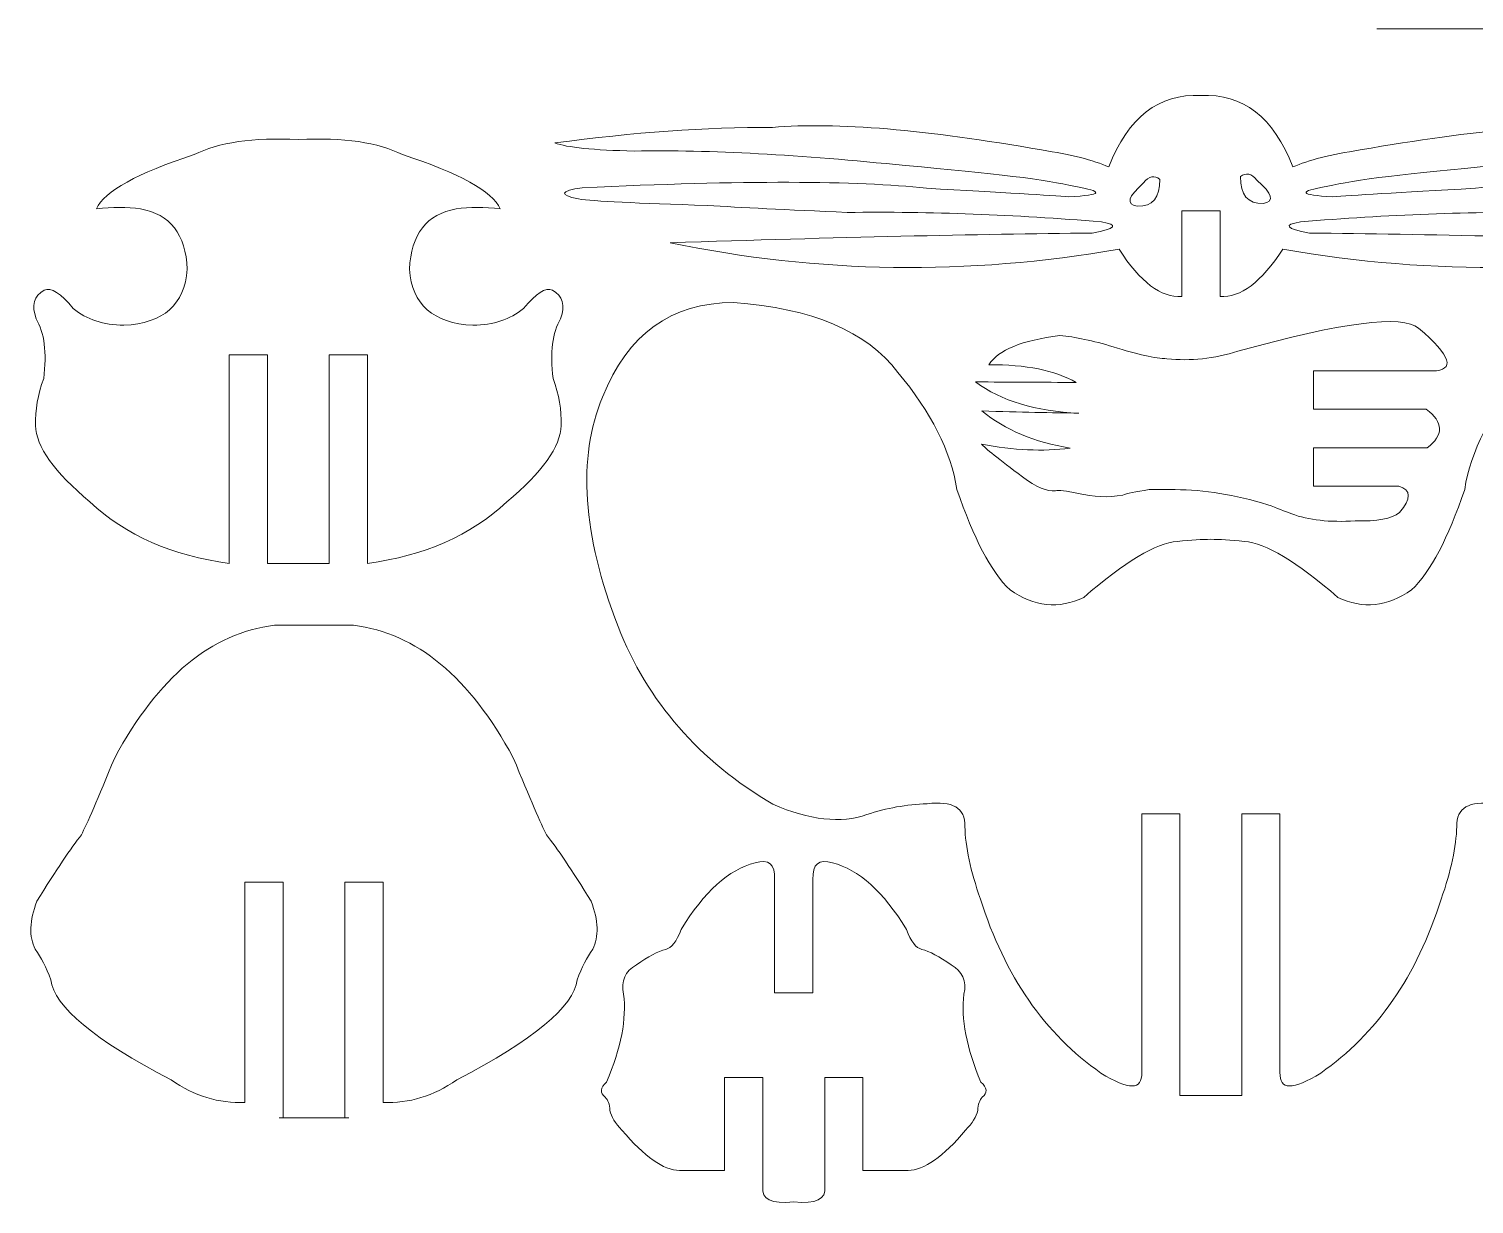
# Model space of a CAD drawing. Header units: inches. Extents: x -12.3 to -0.4, y -2.6 to 13.1.
# Drawn here: x -12.252 to -7.986, y 5.885 to 9.355 of the extents above; entities that cross this region are included whole.
import ezdxf

# ---------------------------------------------------------------- set-up
doc = ezdxf.new("R2010")
doc.units = ezdxf.units.IN
doc.header["$MEASUREMENT"] = 0
doc.layers.add('Layer 1', color=7, linetype='Continuous')

msp = doc.modelspace()

# ---------------------------------------------------------------- linework, layer by layer
at = {"layer": 'Layer 1', "color": 1, "lineweight": 9}
for points in [[(-8.2734, 9.3551), (-8.2734, 9.3551), (-5.1646, 9.3551), (-5.1646, 9.3551)], [(-9.0642, 8.9475), (-9.0074, 9.0946), (-8.9169, 9.1649), (-8.7927, 9.1582)], [(-8.5212, 8.9475), (-8.578, 9.0946), (-8.6685, 9.1649), (-8.7927, 9.1582)], [(-8.8493, 8.5651), (-8.91, 8.5609), (-8.9716, 8.6075), (-9.0342, 8.7048)], [(-8.7362, 8.5651), (-8.6754, 8.5609), (-8.6138, 8.6075), (-8.5512, 8.7048)], [(-8.1273, 8.232), (-8.0762, 8.1939), (-8.0754, 8.1558), (-8.1249, 8.1177)], [(-8.8685, 7.9948), (-8.7838, 7.9948), (-8.6928, 7.9799), (-8.5955, 7.9503)], [(-8.5247, 7.9232), (-8.5447, 7.9312), (-8.5683, 7.9402), (-8.5955, 7.9503)], [(-8.8624, 7.8418), (-8.8213, 7.846), (-8.7883, 7.8481), (-8.7633, 7.8481)], [(-8.6643, 7.8418), (-8.7053, 7.846), (-8.7383, 7.8481), (-8.7633, 7.8481)], [(-11.4564, 7.7771), (-11.4867, 7.7768), (-11.5171, 7.7765), (-11.5475, 7.7763)], [(-11.4564, 7.7771), (-11.426, 7.7768), (-11.3956, 7.7765), (-11.3652, 7.7763)], [(-8.9674, 6.2738), (-8.965, 6.2213), (-9.0051, 6.2208), (-9.0878, 6.2722)], [(-8.5592, 6.2738), (-8.5616, 6.2213), (-8.5215, 6.2208), (-8.4389, 6.2722)], [(-8.8545, 6.2054), (-8.7937, 6.2054), (-8.733, 6.2054), (-8.6722, 6.2054)], [(-11.4103, 6.14), (-11.5014, 6.14), (-11.5318, 6.14), (-11.5015, 6.14)], [(-11.4103, 6.14), (-11.3192, 6.14), (-11.2888, 6.14), (-11.3192, 6.14)], [(-9.9942, 5.8916), (-10.0603, 5.8852), (-10.0907, 5.9), (-10.0853, 5.9361)], [(-9.9942, 5.8916), (-9.9281, 5.8852), (-9.8977, 5.9), (-9.903, 5.9361)]]:
    msp.add_open_spline(points, degree=3, dxfattribs=at)
for points, knots in [([(-9.0342, 8.7048), (-9.4802, 8.6266), (-9.9219, 8.6329), (-10.3595, 8.7238), (-10.3595, 8.7238), (-9.8659, 8.7397), (-9.4506, 8.7492), (-9.1135, 8.7524), (-9.1135, 8.7524), (-9.043, 8.7652), (-9.034, 8.7762), (-9.0864, 8.7853), (-9.0864, 8.7853), (-9.341, 8.8068), (-9.5909, 8.8161), (-9.8362, 8.8132), (-9.8362, 8.8132), (-10.016, 8.8211), (-10.1536, 8.828), (-10.2488, 8.8338), (-10.2488, 8.8338), (-10.4583, 8.8402), (-10.5853, 8.8465), (-10.6297, 8.8529), (-10.6297, 8.8529), (-10.6884, 8.8651), (-10.6847, 8.8762), (-10.6186, 8.8863), (-10.6186, 8.8863), (-10.1446, 8.908), (-9.806, 8.9075), (-9.6028, 8.8847), (-9.6028, 8.8847), (-9.3748, 8.872), (-9.2346, 8.8635), (-9.1823, 8.8593), (-9.1823, 8.8593), (-9.0817, 8.8648), (-9.0767, 8.8752), (-9.1674, 8.8903), (-9.1674, 8.8903), (-9.242, 8.9091), (-9.4075, 8.9295), (-9.6641, 8.9515), (-9.6641, 8.9515), (-9.9758, 8.9838), (-10.2427, 8.9982), (-10.4646, 8.9944), (-10.4646, 8.9944), (-10.5853, 8.9971), (-10.6636, 9.005), (-10.6995, 9.0183), (-10.6995, 9.0183), (-10.4673, 9.0496), (-10.253, 9.0649), (-10.0568, 9.0644), (-10.0568, 9.0644), (-9.8684, 9.0803), (-9.6039, 9.058), (-9.2632, 8.9976), (-9.2632, 8.9976), (-9.1764, 8.9846), (-9.11, 8.9679), (-9.0642, 8.9475)], [0, 0, 0, 0, 0.0625, 0.0625, 0.0625, 0.0625, 0.125, 0.125, 0.125, 0.125, 0.1875, 0.1875, 0.1875, 0.1875, 0.25, 0.25, 0.25, 0.25, 0.3125, 0.3125, 0.3125, 0.3125, 0.375, 0.375, 0.375, 0.375, 0.4375, 0.4375, 0.4375, 0.4375, 0.5, 0.5, 0.5, 0.5, 0.5625, 0.5625, 0.5625, 0.5625, 0.625, 0.625, 0.625, 0.625, 0.6875, 0.6875, 0.6875, 0.6875, 0.75, 0.75, 0.75, 0.75, 0.8125, 0.8125, 0.8125, 0.8125, 0.875, 0.875, 0.875, 0.875, 0.9375, 0.9375, 0.9375, 0.9375, 1, 1, 1, 1]), ([(-8.5512, 8.7048), (-8.1052, 8.6266), (-7.6635, 8.6329), (-7.2259, 8.7238), (-7.2259, 8.7238), (-7.7195, 8.7397), (-8.1348, 8.7492), (-8.4719, 8.7524), (-8.4719, 8.7524), (-8.5424, 8.7652), (-8.5514, 8.7762), (-8.499, 8.7853), (-8.499, 8.7853), (-8.2444, 8.8068), (-7.9945, 8.8161), (-7.7493, 8.8132), (-7.7493, 8.8132), (-7.5694, 8.8211), (-7.4318, 8.828), (-7.3366, 8.8338), (-7.3366, 8.8338), (-7.1271, 8.8402), (-7.0001, 8.8465), (-6.9557, 8.8529), (-6.9557, 8.8529), (-6.897, 8.8651), (-6.9007, 8.8762), (-6.9668, 8.8863), (-6.9668, 8.8863), (-7.4408, 8.908), (-7.7794, 8.9075), (-7.9826, 8.8847), (-7.9826, 8.8847), (-8.2106, 8.872), (-8.3508, 8.8635), (-8.4031, 8.8593), (-8.4031, 8.8593), (-8.5038, 8.8648), (-8.5087, 8.8752), (-8.4181, 8.8903), (-8.4181, 8.8903), (-8.3435, 8.9091), (-8.1779, 8.9295), (-7.9213, 8.9515), (-7.9213, 8.9515), (-7.6096, 8.9838), (-7.3428, 8.9982), (-7.1208, 8.9944), (-7.1208, 8.9944), (-7.0001, 8.9971), (-6.9218, 9.005), (-6.8859, 9.0183), (-6.8859, 9.0183), (-7.1181, 9.0496), (-7.3324, 9.0649), (-7.5287, 9.0644), (-7.5287, 9.0644), (-7.717, 9.0803), (-7.9815, 9.058), (-8.3222, 8.9976), (-8.3222, 8.9976), (-8.4091, 8.9846), (-8.4754, 8.9679), (-8.5212, 8.9475)], [0, 0, 0, 0, 0.0625, 0.0625, 0.0625, 0.0625, 0.125, 0.125, 0.125, 0.125, 0.1875, 0.1875, 0.1875, 0.1875, 0.25, 0.25, 0.25, 0.25, 0.3125, 0.3125, 0.3125, 0.3125, 0.375, 0.375, 0.375, 0.375, 0.4375, 0.4375, 0.4375, 0.4375, 0.5, 0.5, 0.5, 0.5, 0.5625, 0.5625, 0.5625, 0.5625, 0.625, 0.625, 0.625, 0.625, 0.6875, 0.6875, 0.6875, 0.6875, 0.75, 0.75, 0.75, 0.75, 0.8125, 0.8125, 0.8125, 0.8125, 0.875, 0.875, 0.875, 0.875, 0.9375, 0.9375, 0.9375, 0.9375, 1, 1, 1, 1]), ([(-11.6605, 7.7771), (-11.8282, 7.7993), (-11.9652, 7.8598), (-12.0715, 7.9584), (-12.0715, 7.9584), (-12.1768, 8.0463), (-12.2302, 8.1216), (-12.2318, 8.1842), (-12.2318, 8.1842), (-12.2334, 8.2292), (-12.2255, 8.2753), (-12.208, 8.3225), (-12.208, 8.3225), (-12.1985, 8.3994), (-12.2059, 8.4582), (-12.2302, 8.499), (-12.2302, 8.499), (-12.2445, 8.5388), (-12.2366, 8.5669), (-12.2064, 8.5833), (-12.2064, 8.5833), (-12.1863, 8.5929), (-12.1577, 8.5748), (-12.1207, 8.5292), (-12.1207, 8.5292), (-12.0816, 8.4969), (-12.0318, 8.4805), (-11.9715, 8.4799), (-11.9715, 8.4799), (-11.8541, 8.4863), (-11.7916, 8.5414), (-11.7842, 8.6453), (-11.7842, 8.6453), (-11.789, 8.7492), (-11.835, 8.8086), (-11.9223, 8.8234), (-11.9223, 8.8234), (-11.9615, 8.8298), (-12.0049, 8.8298), (-12.0525, 8.8234), (-12.0525, 8.8234), (-12.0281, 8.8759), (-11.9319, 8.9294), (-11.7636, 8.984), (-11.7636, 8.984), (-11.6925, 9.0201), (-11.5901, 9.0349), (-11.4564, 9.0286)], [0, 0, 0, 0, 0.083333, 0.083333, 0.083333, 0.083333, 0.166667, 0.166667, 0.166667, 0.166667, 0.25, 0.25, 0.25, 0.25, 0.333333, 0.333333, 0.333333, 0.333333, 0.416667, 0.416667, 0.416667, 0.416667, 0.5, 0.5, 0.5, 0.5, 0.583333, 0.583333, 0.583333, 0.583333, 0.666667, 0.666667, 0.666667, 0.666667, 0.75, 0.75, 0.75, 0.75, 0.833333, 0.833333, 0.833333, 0.833333, 0.916667, 0.916667, 0.916667, 0.916667, 1, 1, 1, 1]), ([(-11.2523, 7.7771), (-11.0846, 7.7993), (-10.9476, 7.8598), (-10.8412, 7.9584), (-10.8412, 7.9584), (-10.7359, 8.0463), (-10.6825, 8.1216), (-10.6809, 8.1842), (-10.6809, 8.1842), (-10.6793, 8.2292), (-10.6873, 8.2753), (-10.7047, 8.3225), (-10.7047, 8.3225), (-10.7142, 8.3994), (-10.7068, 8.4582), (-10.6825, 8.499), (-10.6825, 8.499), (-10.6682, 8.5388), (-10.6762, 8.5669), (-10.7063, 8.5833), (-10.7063, 8.5833), (-10.7264, 8.5929), (-10.755, 8.5748), (-10.792, 8.5292), (-10.792, 8.5292), (-10.8312, 8.4969), (-10.8809, 8.4805), (-10.9412, 8.4799), (-10.9412, 8.4799), (-11.0587, 8.4863), (-11.1211, 8.5414), (-11.1285, 8.6453), (-11.1285, 8.6453), (-11.1237, 8.7492), (-11.0777, 8.8086), (-10.9904, 8.8234), (-10.9904, 8.8234), (-10.9513, 8.8298), (-10.9079, 8.8298), (-10.8603, 8.8234), (-10.8603, 8.8234), (-10.8846, 8.8759), (-10.9809, 8.9294), (-11.1491, 8.984), (-11.1491, 8.984), (-11.2202, 9.0201), (-11.3226, 9.0349), (-11.4564, 9.0286)], [0, 0, 0, 0, 0.083333, 0.083333, 0.083333, 0.083333, 0.166667, 0.166667, 0.166667, 0.166667, 0.25, 0.25, 0.25, 0.25, 0.333333, 0.333333, 0.333333, 0.333333, 0.416667, 0.416667, 0.416667, 0.416667, 0.5, 0.5, 0.5, 0.5, 0.583333, 0.583333, 0.583333, 0.583333, 0.666667, 0.666667, 0.666667, 0.666667, 0.75, 0.75, 0.75, 0.75, 0.833333, 0.833333, 0.833333, 0.833333, 0.916667, 0.916667, 0.916667, 0.916667, 1, 1, 1, 1]), ([(-8.9803, 8.8316), (-8.9349, 8.8306), (-8.9127, 8.857), (-8.9137, 8.9109), (-8.9137, 8.9109), (-8.9299, 8.9239), (-8.9459, 8.9205), (-8.9617, 8.9006), (-8.9617, 8.9006), (-9.0083, 8.86), (-9.0146, 8.837), (-8.9803, 8.8316)], [0, 0, 0, 0, 0.333333, 0.333333, 0.333333, 0.333333, 0.666667, 0.666667, 0.666667, 0.666667, 1, 1, 1, 1]), ([(-8.6091, 8.8396), (-8.6545, 8.8386), (-8.6767, 8.865), (-8.6757, 8.9189), (-8.6757, 8.9189), (-8.6595, 8.9319), (-8.6435, 8.9285), (-8.6277, 8.9086), (-8.6277, 8.9086), (-8.5811, 8.868), (-8.5748, 8.845), (-8.6091, 8.8396)], [0, 0, 0, 0, 0.333333, 0.333333, 0.333333, 0.333333, 0.666667, 0.666667, 0.666667, 0.666667, 1, 1, 1, 1]), ([(-8.8493, 8.5651), (-8.8493, 8.5651), (-8.8493, 8.8181), (-8.8493, 8.8181), (-8.8493, 8.8181), (-8.8493, 8.8181), (-8.7362, 8.8181), (-8.7362, 8.8181), (-8.7362, 8.8181), (-8.7362, 8.8181), (-8.7362, 8.5651), (-8.7362, 8.5651)], [0, 0, 0, 0, 0.333333, 0.333333, 0.333333, 0.333333, 0.666667, 0.666667, 0.666667, 0.666667, 1, 1, 1, 1]), ([(-10.5588, 8.2678), (-10.4848, 8.4539), (-10.3559, 8.5469), (-10.172, 8.5469), (-10.172, 8.5469), (-9.9406, 8.531), (-9.7789, 8.4623), (-9.6869, 8.3408), (-9.6869, 8.3408), (-9.5886, 8.2235), (-9.5305, 8.1083), (-9.5126, 7.9952), (-9.5126, 7.9952), (-9.4639, 7.8513), (-9.4117, 7.7525), (-9.356, 7.6986), (-9.356, 7.6986), (-9.2846, 7.6488), (-9.2121, 7.6414), (-9.1385, 7.6764), (-9.1385, 7.6764), (-9.0169, 7.7824), (-8.9248, 7.8375), (-8.8624, 7.8418)], [0, 0, 0, 0, 0.166667, 0.166667, 0.166667, 0.166667, 0.333333, 0.333333, 0.333333, 0.333333, 0.5, 0.5, 0.5, 0.5, 0.666667, 0.666667, 0.666667, 0.666667, 0.833333, 0.833333, 0.833333, 0.833333, 1, 1, 1, 1]), ([(-6.9678, 8.2678), (-7.0418, 8.4539), (-7.1708, 8.5469), (-7.3546, 8.5469), (-7.3546, 8.5469), (-7.5861, 8.531), (-7.7478, 8.4623), (-7.8397, 8.3408), (-7.8397, 8.3408), (-7.938, 8.2235), (-7.9961, 8.1083), (-8.0141, 7.9952), (-8.0141, 7.9952), (-8.0628, 7.8513), (-8.115, 7.7525), (-8.1707, 7.6986), (-8.1707, 7.6986), (-8.2421, 7.6488), (-8.3146, 7.6414), (-8.3881, 7.6764), (-8.3881, 7.6764), (-8.5098, 7.7824), (-8.6019, 7.8375), (-8.6643, 7.8418)], [0, 0, 0, 0, 0.166667, 0.166667, 0.166667, 0.166667, 0.333333, 0.333333, 0.333333, 0.333333, 0.5, 0.5, 0.5, 0.5, 0.666667, 0.666667, 0.666667, 0.666667, 0.833333, 0.833333, 0.833333, 0.833333, 1, 1, 1, 1]), ([(-8.8685, 7.9948), (-8.8941, 7.9948), (-8.9197, 7.9948), (-8.9452, 7.9948), (-8.9452, 7.9948), (-8.9862, 7.9884), (-9.0121, 7.9831), (-9.0232, 7.9789), (-9.0232, 7.9789), (-9.066, 7.9709), (-9.11, 7.9725), (-9.1549, 7.9837), (-9.1549, 7.9837), (-9.1909, 7.9916), (-9.2131, 7.9942), (-9.2216, 7.9916), (-9.2216, 7.9916), (-9.2462, 7.9887), (-9.2787, 8.0022), (-9.3192, 8.0322), (-9.3192, 8.0322), (-9.3898, 8.0857), (-9.4303, 8.118), (-9.4406, 8.1292), (-9.4406, 8.1292), (-9.3459, 8.1109), (-9.2586, 8.1069), (-9.1787, 8.1172), (-9.1787, 8.1172), (-9.2835, 8.1347), (-9.3702, 8.1713), (-9.439, 8.227), (-9.439, 8.227), (-9.3261, 8.2238), (-9.2306, 8.2216), (-9.1525, 8.2206), (-9.1525, 8.2206), (-9.2803, 8.2259), (-9.3821, 8.2566), (-9.4581, 8.3128), (-9.4581, 8.3128), (-9.3589, 8.3123), (-9.2597, 8.3118), (-9.1605, 8.3112), (-9.1605, 8.3112), (-9.2235, 8.3467), (-9.3094, 8.3642), (-9.4182, 8.3637), (-9.4182, 8.3637), (-9.3907, 8.4072), (-9.3209, 8.4358), (-9.2087, 8.4496), (-9.2087, 8.4496), (-9.1637, 8.4459), (-9.1114, 8.4347), (-9.0516, 8.4162), (-9.0516, 8.4162), (-8.9796, 8.3939), (-8.9267, 8.3823), (-8.8929, 8.3812), (-8.8929, 8.3812), (-8.823, 8.3738), (-8.7532, 8.3812), (-8.6834, 8.4035), (-8.6834, 8.4035), (-8.3765, 8.4888), (-8.1988, 8.5116), (-8.1501, 8.4718), (-8.1501, 8.4718), (-8.0537, 8.389), (-8.0403, 8.3468), (-8.1098, 8.3451)], [0, 0, 0, 0, 0.055556, 0.055556, 0.055556, 0.055556, 0.111111, 0.111111, 0.111111, 0.111111, 0.166667, 0.166667, 0.166667, 0.166667, 0.222222, 0.222222, 0.222222, 0.222222, 0.277778, 0.277778, 0.277778, 0.277778, 0.333333, 0.333333, 0.333333, 0.333333, 0.388889, 0.388889, 0.388889, 0.388889, 0.444444, 0.444444, 0.444444, 0.444444, 0.5, 0.5, 0.5, 0.5, 0.555556, 0.555556, 0.555556, 0.555556, 0.611111, 0.611111, 0.611111, 0.611111, 0.666667, 0.666667, 0.666667, 0.666667, 0.722222, 0.722222, 0.722222, 0.722222, 0.777778, 0.777778, 0.777778, 0.777778, 0.833333, 0.833333, 0.833333, 0.833333, 0.888889, 0.888889, 0.888889, 0.888889, 0.944444, 0.944444, 0.944444, 0.944444, 1, 1, 1, 1]), ([(-11.6605, 7.7771), (-11.6605, 7.7771), (-11.6605, 8.3932), (-11.6605, 8.3932), (-11.6605, 8.3932), (-11.6605, 8.3932), (-11.5475, 8.3932), (-11.5475, 8.3932), (-11.5475, 8.3932), (-11.5475, 8.3932), (-11.5475, 7.7763), (-11.5475, 7.7763)], [0, 0, 0, 0, 0.333333, 0.333333, 0.333333, 0.333333, 0.666667, 0.666667, 0.666667, 0.666667, 1, 1, 1, 1]), ([(-11.3652, 7.7763), (-11.3652, 7.7763), (-11.3652, 8.3932), (-11.3652, 8.3932), (-11.3652, 8.3932), (-11.3652, 8.3932), (-11.2523, 8.3932), (-11.2523, 8.3932), (-11.2523, 8.3932), (-11.2523, 8.3932), (-11.2523, 7.7771), (-11.2523, 7.7771)], [0, 0, 0, 0, 0.333333, 0.333333, 0.333333, 0.333333, 0.666667, 0.666667, 0.666667, 0.666667, 1, 1, 1, 1]), ([(-8.1098, 8.3451), (-8.1098, 8.3451), (-8.4603, 8.3451), (-8.4603, 8.3451), (-8.4603, 8.3451), (-8.4603, 8.3451), (-8.4603, 8.232), (-8.4603, 8.232), (-8.4603, 8.232), (-8.4603, 8.232), (-8.1273, 8.232), (-8.1273, 8.232)], [0, 0, 0, 0, 0.333333, 0.333333, 0.333333, 0.333333, 0.666667, 0.666667, 0.666667, 0.666667, 1, 1, 1, 1]), ([(-9.0878, 6.2722), (-9.2528, 6.3873), (-9.3713, 6.5585), (-9.4433, 6.7859), (-9.4433, 6.7859), (-9.4724, 6.8691), (-9.4877, 6.9406), (-9.4893, 7.0005), (-9.4893, 7.0005), (-9.4882, 7.0546), (-9.5253, 7.0769), (-9.6004, 7.0673), (-9.6004, 7.0673), (-9.6618, 7.0652), (-9.721, 7.0546), (-9.7782, 7.0355), (-9.7782, 7.0355), (-9.8549, 7.0085), (-9.9474, 7.0186), (-10.0559, 7.0657), (-10.0559, 7.0657), (-10.2738, 7.194), (-10.4262, 7.3689), (-10.513, 7.5905), (-10.513, 7.5905), (-10.618, 7.862), (-10.6333, 8.0878), (-10.5588, 8.2678)], [0, 0, 0, 0, 0.142857, 0.142857, 0.142857, 0.142857, 0.285714, 0.285714, 0.285714, 0.285714, 0.428571, 0.428571, 0.428571, 0.428571, 0.571429, 0.571429, 0.571429, 0.571429, 0.714286, 0.714286, 0.714286, 0.714286, 0.857143, 0.857143, 0.857143, 0.857143, 1, 1, 1, 1]), ([(-8.4389, 6.2722), (-8.2739, 6.3873), (-8.1553, 6.5585), (-8.0834, 6.7859), (-8.0834, 6.7859), (-8.0543, 6.8691), (-8.039, 6.9406), (-8.0374, 7.0005), (-8.0374, 7.0005), (-8.0384, 7.0546), (-8.0014, 7.0769), (-7.9263, 7.0673), (-7.9263, 7.0673), (-7.8649, 7.0652), (-7.8057, 7.0546), (-7.7485, 7.0355), (-7.7485, 7.0355), (-7.6718, 7.0085), (-7.5792, 7.0186), (-7.4708, 7.0657), (-7.4708, 7.0657), (-7.2528, 7.194), (-7.1005, 7.3689), (-7.0137, 7.5905), (-7.0137, 7.5905), (-6.9087, 7.862), (-6.8934, 8.0878), (-6.9678, 8.2678)], [0, 0, 0, 0, 0.142857, 0.142857, 0.142857, 0.142857, 0.285714, 0.285714, 0.285714, 0.285714, 0.428571, 0.428571, 0.428571, 0.428571, 0.571429, 0.571429, 0.571429, 0.571429, 0.714286, 0.714286, 0.714286, 0.714286, 0.857143, 0.857143, 0.857143, 0.857143, 1, 1, 1, 1]), ([(-8.1249, 8.1177), (-8.1249, 8.1177), (-8.4603, 8.1177), (-8.4603, 8.1177), (-8.4603, 8.1177), (-8.4603, 8.1177), (-8.4603, 8.0046), (-8.4603, 8.0046), (-8.4603, 8.0046), (-8.4603, 8.0046), (-8.2082, 8.0046), (-8.2082, 8.0046)], [0, 0, 0, 0, 0.333333, 0.333333, 0.333333, 0.333333, 0.666667, 0.666667, 0.666667, 0.666667, 1, 1, 1, 1]), ([(-8.2082, 8.0046), (-8.1717, 7.994), (-8.1712, 7.9682), (-8.2066, 7.9272), (-8.2066, 7.9272), (-8.2286, 7.9089), (-8.2722, 7.9007), (-8.3375, 7.9026), (-8.3375, 7.9026), (-8.4125, 7.8978), (-8.4749, 7.9047), (-8.5247, 7.9232)], [0, 0, 0, 0, 0.333333, 0.333333, 0.333333, 0.333333, 0.666667, 0.666667, 0.666667, 0.666667, 1, 1, 1, 1]), ([(-11.6144, 6.1853), (-11.6909, 6.1821), (-11.7633, 6.2044), (-11.8316, 6.2521), (-11.8316, 6.2521), (-12.0582, 6.3697), (-12.1768, 6.4683), (-12.1873, 6.5478), (-12.1873, 6.5478), (-12.2004, 6.5836), (-12.2156, 6.6136), (-12.2332, 6.6377), (-12.2332, 6.6377), (-12.2517, 6.6753), (-12.2501, 6.7225), (-12.2284, 6.7792), (-12.2284, 6.7792), (-12.1709, 6.8717), (-12.1271, 6.9372), (-12.0968, 6.9756), (-12.0968, 6.9756), (-12.081, 7.0058), (-12.0482, 7.0816), (-11.9984, 7.203), (-11.9984, 7.203), (-11.8699, 7.4415), (-11.7128, 7.5719), (-11.5271, 7.5942), (-11.5271, 7.5942), (-11.4882, 7.5942), (-11.4492, 7.5942), (-11.4103, 7.5942)], [0, 0, 0, 0, 0.125, 0.125, 0.125, 0.125, 0.25, 0.25, 0.25, 0.25, 0.375, 0.375, 0.375, 0.375, 0.5, 0.5, 0.5, 0.5, 0.625, 0.625, 0.625, 0.625, 0.75, 0.75, 0.75, 0.75, 0.875, 0.875, 0.875, 0.875, 1, 1, 1, 1]), ([(-11.2062, 6.1853), (-11.1297, 6.1821), (-11.0573, 6.2044), (-10.989, 6.2521), (-10.989, 6.2521), (-10.7624, 6.3697), (-10.6438, 6.4683), (-10.6333, 6.5478), (-10.6333, 6.5478), (-10.6203, 6.5836), (-10.605, 6.6136), (-10.5875, 6.6377), (-10.5875, 6.6377), (-10.569, 6.6753), (-10.5705, 6.7225), (-10.5922, 6.7792), (-10.5922, 6.7792), (-10.6497, 6.8717), (-10.6936, 6.9372), (-10.7238, 6.9756), (-10.7238, 6.9756), (-10.7396, 7.0058), (-10.7724, 7.0816), (-10.8222, 7.203), (-10.8222, 7.203), (-10.9507, 7.4415), (-11.1079, 7.5719), (-11.2935, 7.5942), (-11.2935, 7.5942), (-11.3325, 7.5942), (-11.3714, 7.5942), (-11.4103, 7.5942)], [0, 0, 0, 0, 0.125, 0.125, 0.125, 0.125, 0.25, 0.25, 0.25, 0.25, 0.375, 0.375, 0.375, 0.375, 0.5, 0.5, 0.5, 0.5, 0.625, 0.625, 0.625, 0.625, 0.75, 0.75, 0.75, 0.75, 0.875, 0.875, 0.875, 0.875, 1, 1, 1, 1]), ([(-8.9674, 6.2738), (-8.9674, 6.2738), (-8.9674, 7.0371), (-8.9674, 7.0371), (-8.9674, 7.0371), (-8.9674, 7.0371), (-8.8545, 7.0371), (-8.8545, 7.0371), (-8.8545, 7.0371), (-8.8545, 7.0371), (-8.8545, 6.2054), (-8.8545, 6.2054)], [0, 0, 0, 0, 0.333333, 0.333333, 0.333333, 0.333333, 0.666667, 0.666667, 0.666667, 0.666667, 1, 1, 1, 1]), ([(-8.6722, 6.2054), (-8.6722, 6.2054), (-8.6722, 7.0371), (-8.6722, 7.0371), (-8.6722, 7.0371), (-8.6722, 7.0371), (-8.5592, 7.0371), (-8.5592, 7.0371), (-8.5592, 7.0371), (-8.5592, 7.0371), (-8.5592, 6.2738), (-8.5592, 6.2738)], [0, 0, 0, 0, 0.333333, 0.333333, 0.333333, 0.333333, 0.666667, 0.666667, 0.666667, 0.666667, 1, 1, 1, 1]), ([(-10.1983, 5.9846), (-10.2426, 5.9846), (-10.287, 5.9846), (-10.3314, 5.9846), (-10.3314, 5.9846), (-10.3785, 5.9851), (-10.4351, 6.0249), (-10.5012, 6.1038), (-10.5012, 6.1038), (-10.5211, 6.1237), (-10.533, 6.1431), (-10.537, 6.1619), (-10.537, 6.1619), (-10.5377, 6.1796), (-10.5422, 6.1926), (-10.5504, 6.2008), (-10.5504, 6.2008), (-10.5666, 6.2136), (-10.5653, 6.2284), (-10.5465, 6.2454), (-10.5465, 6.2454), (-10.5039, 6.3466), (-10.4872, 6.433), (-10.4965, 6.5046), (-10.4965, 6.5046), (-10.5049, 6.5446), (-10.4922, 6.5735), (-10.4584, 6.5912), (-10.4584, 6.5912), (-10.4237, 6.6162), (-10.3949, 6.6315), (-10.3719, 6.6374), (-10.3719, 6.6374), (-10.3552, 6.6411), (-10.3402, 6.6607), (-10.3267, 6.6962), (-10.3267, 6.6962), (-10.2587, 6.8078), (-10.1859, 6.8732), (-10.1084, 6.8926), (-10.1084, 6.8926), (-10.0681, 6.9056), (-10.0489, 6.8894), (-10.0507, 6.8441)], [0, 0, 0, 0, 0.090909, 0.090909, 0.090909, 0.090909, 0.181818, 0.181818, 0.181818, 0.181818, 0.272727, 0.272727, 0.272727, 0.272727, 0.363636, 0.363636, 0.363636, 0.363636, 0.454545, 0.454545, 0.454545, 0.454545, 0.545455, 0.545455, 0.545455, 0.545455, 0.636364, 0.636364, 0.636364, 0.636364, 0.727273, 0.727273, 0.727273, 0.727273, 0.818182, 0.818182, 0.818182, 0.818182, 0.909091, 0.909091, 0.909091, 0.909091, 1, 1, 1, 1]), ([(-9.7901, 5.9846), (-9.7457, 5.9846), (-9.7013, 5.9846), (-9.6569, 5.9846), (-9.6569, 5.9846), (-9.6099, 5.9851), (-9.5532, 6.0249), (-9.4871, 6.1038), (-9.4871, 6.1038), (-9.4673, 6.1237), (-9.4554, 6.1431), (-9.4514, 6.1619), (-9.4514, 6.1619), (-9.4506, 6.1796), (-9.4461, 6.1926), (-9.4379, 6.2008), (-9.4379, 6.2008), (-9.4218, 6.2136), (-9.4231, 6.2284), (-9.4419, 6.2454), (-9.4419, 6.2454), (-9.4845, 6.3466), (-9.5011, 6.433), (-9.4919, 6.5046), (-9.4919, 6.5046), (-9.4834, 6.5446), (-9.4961, 6.5735), (-9.53, 6.5912), (-9.53, 6.5912), (-9.5646, 6.6162), (-9.5935, 6.6315), (-9.6165, 6.6374), (-9.6165, 6.6374), (-9.6331, 6.6411), (-9.6482, 6.6607), (-9.6617, 6.6962), (-9.6617, 6.6962), (-9.7297, 6.8078), (-9.8024, 6.8732), (-9.8799, 6.8926), (-9.8799, 6.8926), (-9.9202, 6.9056), (-9.9395, 6.8894), (-9.9376, 6.8441)], [0, 0, 0, 0, 0.090909, 0.090909, 0.090909, 0.090909, 0.181818, 0.181818, 0.181818, 0.181818, 0.272727, 0.272727, 0.272727, 0.272727, 0.363636, 0.363636, 0.363636, 0.363636, 0.454545, 0.454545, 0.454545, 0.454545, 0.545455, 0.545455, 0.545455, 0.545455, 0.636364, 0.636364, 0.636364, 0.636364, 0.727273, 0.727273, 0.727273, 0.727273, 0.818182, 0.818182, 0.818182, 0.818182, 0.909091, 0.909091, 0.909091, 0.909091, 1, 1, 1, 1]), ([(-11.6144, 6.1853), (-11.6144, 6.1853), (-11.6144, 6.8356), (-11.6144, 6.8356), (-11.6144, 6.8356), (-11.6144, 6.8356), (-11.5015, 6.8356), (-11.5015, 6.8356), (-11.5015, 6.8356), (-11.5015, 6.8356), (-11.5015, 6.14), (-11.5015, 6.14)], [0, 0, 0, 0, 0.333333, 0.333333, 0.333333, 0.333333, 0.666667, 0.666667, 0.666667, 0.666667, 1, 1, 1, 1]), ([(-11.3192, 6.14), (-11.3192, 6.14), (-11.3192, 6.8356), (-11.3192, 6.8356), (-11.3192, 6.8356), (-11.3192, 6.8356), (-11.2062, 6.8356), (-11.2062, 6.8356), (-11.2062, 6.8356), (-11.2062, 6.8356), (-11.2062, 6.1853), (-11.2062, 6.1853)], [0, 0, 0, 0, 0.333333, 0.333333, 0.333333, 0.333333, 0.666667, 0.666667, 0.666667, 0.666667, 1, 1, 1, 1]), ([(-10.0507, 6.8441), (-10.0507, 6.8441), (-10.0507, 6.5086), (-10.0507, 6.5086), (-10.0507, 6.5086), (-10.0507, 6.5086), (-9.9376, 6.5086), (-9.9376, 6.5086), (-9.9376, 6.5086), (-9.9376, 6.5086), (-9.9376, 6.8441), (-9.9376, 6.8441)], [0, 0, 0, 0, 0.333333, 0.333333, 0.333333, 0.333333, 0.666667, 0.666667, 0.666667, 0.666667, 1, 1, 1, 1]), ([(-10.1983, 5.9846), (-10.1983, 5.9846), (-10.1983, 6.2589), (-10.1983, 6.2589), (-10.1983, 6.2589), (-10.1983, 6.2589), (-10.0853, 6.2589), (-10.0853, 6.2589), (-10.0853, 6.2589), (-10.0853, 6.2589), (-10.0853, 5.9361), (-10.0853, 5.9361)], [0, 0, 0, 0, 0.333333, 0.333333, 0.333333, 0.333333, 0.666667, 0.666667, 0.666667, 0.666667, 1, 1, 1, 1]), ([(-9.903, 5.9361), (-9.903, 5.9361), (-9.903, 6.2589), (-9.903, 6.2589), (-9.903, 6.2589), (-9.903, 6.2589), (-9.7901, 6.2589), (-9.7901, 6.2589), (-9.7901, 6.2589), (-9.7901, 6.2589), (-9.7901, 5.9846), (-9.7901, 5.9846)], [0, 0, 0, 0, 0.333333, 0.333333, 0.333333, 0.333333, 0.666667, 0.666667, 0.666667, 0.666667, 1, 1, 1, 1])]:
    msp.add_open_spline(points, degree=3, knots=knots, dxfattribs=at)

doc.saveas('drawing.dxf')
